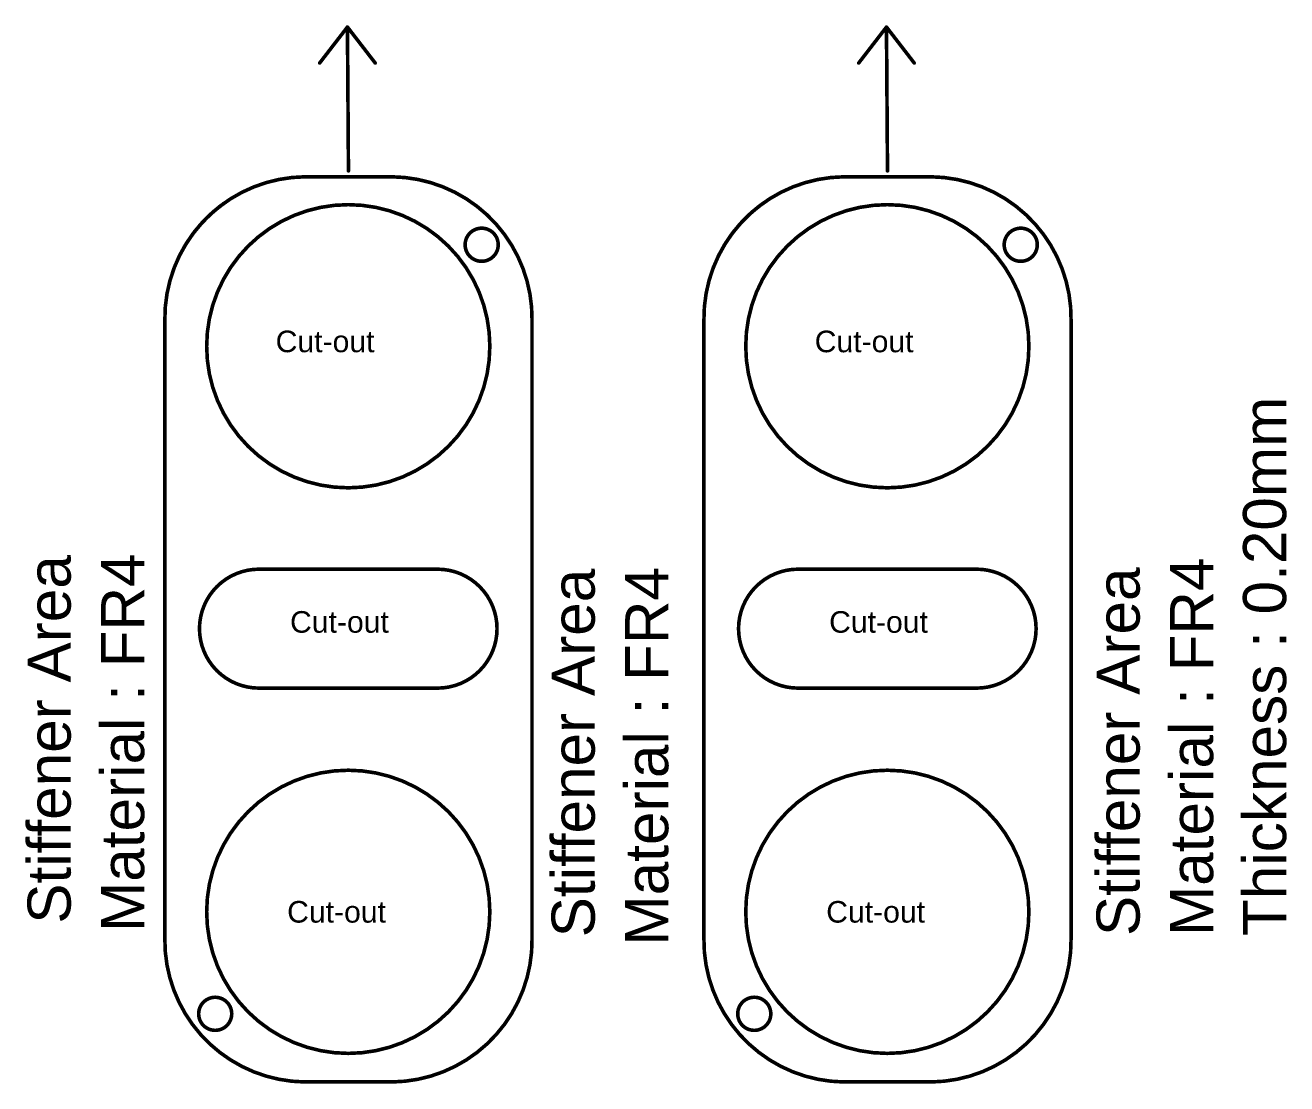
# Model space of a CAD drawing. Header units: inches. Extents: x -17 to 443, y -40 to 218.
# Drawn here: x 174.27 to 218.82, y -40.32 to -2.94 of the extents above; entities that cross this region are included whole.
import ezdxf

# ---------------------------------------------------------------- set-up
doc = ezdxf.new("R2010")
doc.units = ezdxf.units.IN
doc.layers.add('Fabrication', color=76, linetype='Continuous')
doc.styles.add('Arial', font='', dxfattribs={"height": 0.2})
doc.styles.get('Arial').set_extended_font_data('Arial')

msp = doc.modelspace()

# ---------------------------------------------------------------- linework, layer by layer
at = {"layer": 'Fabrication'}
for points in [[(184.665, -4.271, 0.127, 0.127, 0), (185.645, -3.001, 0.127, 0.127, 0)], [(185.645, -3.001, 0.127, 0.127, 0), (185.681, -8.081, 0.127, 0.127, 0)], [(185.645, -3.001, 0.127, 0.127, 0), (186.625, -4.271, 0.127, 0.127, 0)], [(203.701, -4.271, 0.127, 0.127, 0), (204.681, -3.001, 0.127, 0.127, 0)], [(204.681, -3.001, 0.127, 0.127, 0), (204.717, -8.081, 0.127, 0.127, 0)], [(204.681, -3.001, 0.127, 0.127, 0), (205.661, -4.271, 0.127, 0.127, 0)], [(179.197, -13.346, 0.127, 0.127, -0.414214), (184.141, -8.29, 0.127, 0.127, 0)], [(184.141, -8.29, 0.127, 0.127, 0), (187.22, -8.29, 0.127, 0.127, 0)], [(187.22, -8.29, 0.127, 0.127, -0.414214), (192.164, -13.346, 0.127, 0.127, 0)], [(198.234, -13.346, 0.127, 0.127, -0.414214), (203.177, -8.29, 0.127, 0.127, 0)], [(203.177, -8.29, 0.127, 0.127, 0), (206.257, -8.29, 0.127, 0.127, 0)], [(206.257, -8.29, 0.127, 0.127, -0.414214), (211.2, -13.346, 0.127, 0.127, 0)], [(179.197, -13.346, 0.127, 0.127, -0.244175), (181.275, -9.232, 0.127, 0.127, 0)], [(198.234, -13.346, 0.127, 0.127, -0.244175), (200.312, -9.232, 0.127, 0.127, 0)], [(179.197, -35.201, 0.127, 0.127, 0), (179.197, -13.346, 0.127, 0.127, 0)], [(192.164, -13.346, 0.127, 0.127, 0), (192.164, -35.201, 0.127, 0.127, 0)], [(198.234, -35.201, 0.127, 0.127, 0), (198.234, -13.346, 0.127, 0.127, 0)], [(211.2, -13.346, 0.127, 0.127, 0), (211.2, -35.201, 0.127, 0.127, 0)], [(181.035, -22.763, 0.127, 0.127, -0.198912), (182.52, -22.148, 0.127, 0.127, 0)], [(182.52, -22.148, 0.127, 0.127, 0), (188.828, -22.148, 0.127, 0.127, 0)], [(188.828, -22.148, 0.127, 0.127, -0.198912), (190.313, -22.763, 0.127, 0.127, 0)], [(200.072, -22.763, 0.127, 0.127, -0.198912), (201.557, -22.148, 0.127, 0.127, 0)], [(201.557, -22.148, 0.127, 0.127, 0), (207.865, -22.148, 0.127, 0.127, 0)], [(207.865, -22.148, 0.127, 0.127, -0.198912), (209.35, -22.763, 0.127, 0.127, 0)], [(180.42, -24.248, 0.127, 0.127, -0.198912), (181.035, -22.763, 0.127, 0.127, 0)], [(190.313, -22.763, 0.127, 0.127, -0.198912), (190.928, -24.248, 0.127, 0.127, 0)], [(199.457, -24.248, 0.127, 0.127, -0.198912), (200.072, -22.763, 0.127, 0.127, 0)], [(209.35, -22.763, 0.127, 0.127, -0.198912), (209.965, -24.248, 0.127, 0.127, 0)], [(181.035, -25.733, 0.127, 0.127, -0.198912), (180.42, -24.248, 0.127, 0.127, 0)], [(190.928, -24.248, 0.127, 0.127, -0.198912), (190.313, -25.733, 0.127, 0.127, 0)], [(200.072, -25.733, 0.127, 0.127, -0.198912), (199.457, -24.248, 0.127, 0.127, 0)], [(209.965, -24.248, 0.127, 0.127, -0.198912), (209.35, -25.733, 0.127, 0.127, 0)], [(182.52, -26.348, 0.127, 0.127, -0.198912), (181.035, -25.733, 0.127, 0.127, 0)], [(190.313, -25.733, 0.127, 0.127, -0.198912), (188.828, -26.348, 0.127, 0.127, 0)], [(201.557, -26.348, 0.127, 0.127, -0.198912), (200.072, -25.733, 0.127, 0.127, 0)], [(209.35, -25.733, 0.127, 0.127, -0.198912), (207.865, -26.348, 0.127, 0.127, 0)], [(182.52, -26.348, 0.127, 0.127, 0), (188.828, -26.348, 0.127, 0.127, 0)], [(201.557, -26.348, 0.127, 0.127, 0), (207.865, -26.348, 0.127, 0.127, 0)], [(184.141, -40.257, 0.127, 0.127, -0.414214), (179.197, -35.201, 0.127, 0.127, 0)], [(192.164, -35.201, 0.127, 0.127, -0.414214), (187.22, -40.257, 0.127, 0.127, 0)], [(203.177, -40.257, 0.127, 0.127, -0.414214), (198.234, -35.201, 0.127, 0.127, 0)], [(211.2, -35.201, 0.127, 0.127, -0.414214), (206.257, -40.257, 0.127, 0.127, 0)], [(184.141, -40.257, 0.127, 0.127, 0), (187.22, -40.257, 0.127, 0.127, 0)], [(203.177, -40.257, 0.127, 0.127, 0), (206.257, -40.257, 0.127, 0.127, 0)]]:
    msp.add_lwpolyline(points, format="xyseb", dxfattribs=at)
for points in [[(185.613, -3.001, 0.0635, 0.0635, 1), (185.677, -3.001, 0.0635, 0.0635, 1)], [(185.613, -3.001, 0.0635, 0.0635, 1), (185.677, -3.001, 0.0635, 0.0635, 1)], [(185.613, -3.001, 0.0635, 0.0635, 1), (185.677, -3.001, 0.0635, 0.0635, 1)], [(204.65, -3.001, 0.0635, 0.0635, 1), (204.713, -3.001, 0.0635, 0.0635, 1)], [(204.65, -3.001, 0.0635, 0.0635, 1), (204.713, -3.001, 0.0635, 0.0635, 1)], [(204.65, -3.001, 0.0635, 0.0635, 1), (204.713, -3.001, 0.0635, 0.0635, 1)], [(184.633, -4.271, 0.0635, 0.0635, 1), (184.696, -4.271, 0.0635, 0.0635, 1)], [(186.593, -4.271, 0.0635, 0.0635, 1), (186.657, -4.271, 0.0635, 0.0635, 1)], [(203.67, -4.271, 0.0635, 0.0635, 1), (203.733, -4.271, 0.0635, 0.0635, 1)], [(205.63, -4.271, 0.0635, 0.0635, 1), (205.693, -4.271, 0.0635, 0.0635, 1)], [(185.649, -8.081, 0.0635, 0.0635, 1), (185.712, -8.081, 0.0635, 0.0635, 1)], [(204.686, -8.081, 0.0635, 0.0635, 1), (204.749, -8.081, 0.0635, 0.0635, 1)], [(184.109, -8.29, 0.0635, 0.0635, 1), (184.173, -8.29, 0.0635, 0.0635, 1)], [(184.109, -8.29, 0.0635, 0.0635, 1), (184.173, -8.29, 0.0635, 0.0635, 1)], [(187.188, -8.29, 0.0635, 0.0635, 1), (187.252, -8.29, 0.0635, 0.0635, 1)], [(187.188, -8.29, 0.0635, 0.0635, 1), (187.252, -8.29, 0.0635, 0.0635, 1)], [(203.146, -8.29, 0.0635, 0.0635, 1), (203.209, -8.29, 0.0635, 0.0635, 1)], [(203.146, -8.29, 0.0635, 0.0635, 1), (203.209, -8.29, 0.0635, 0.0635, 1)], [(206.225, -8.29, 0.0635, 0.0635, 1), (206.289, -8.29, 0.0635, 0.0635, 1)], [(206.225, -8.29, 0.0635, 0.0635, 1), (206.289, -8.29, 0.0635, 0.0635, 1)], [(190.674, -14.274, 0.127, 0.127, 1), (180.674, -14.274, 0.127, 0.127, 1)], [(181.243, -9.232, 0.0635, 0.0635, 1), (181.307, -9.232, 0.0635, 0.0635, 1)], [(209.711, -14.274, 0.127, 0.127, 1), (199.711, -14.274, 0.127, 0.127, 1)], [(200.28, -9.232, 0.0635, 0.0635, 1), (200.344, -9.232, 0.0635, 0.0635, 1)], [(190.97, -10.69, 0.127, 0.127, 1), (189.801, -10.69, 0.127, 0.127, 1)], [(210.007, -10.69, 0.127, 0.127, 1), (208.838, -10.69, 0.127, 0.127, 1)], [(189.77, -10.69, 0.0635, 0.0635, 1), (189.833, -10.69, 0.0635, 0.0635, 1)], [(190.938, -10.69, 0.0635, 0.0635, 1), (191.002, -10.69, 0.0635, 0.0635, 1)], [(208.806, -10.69, 0.0635, 0.0635, 1), (208.87, -10.69, 0.0635, 0.0635, 1)], [(209.975, -10.69, 0.0635, 0.0635, 1), (210.038, -10.69, 0.0635, 0.0635, 1)], [(179.166, -13.346, 0.0635, 0.0635, 1), (179.229, -13.346, 0.0635, 0.0635, 1)], [(179.166, -13.346, 0.0635, 0.0635, 1), (179.229, -13.346, 0.0635, 0.0635, 1)], [(179.166, -13.346, 0.0635, 0.0635, 1), (179.229, -13.346, 0.0635, 0.0635, 1)], [(192.132, -13.346, 0.0635, 0.0635, 1), (192.195, -13.346, 0.0635, 0.0635, 1)], [(192.132, -13.346, 0.0635, 0.0635, 1), (192.195, -13.346, 0.0635, 0.0635, 1)], [(198.202, -13.346, 0.0635, 0.0635, 1), (198.266, -13.346, 0.0635, 0.0635, 1)], [(198.202, -13.346, 0.0635, 0.0635, 1), (198.266, -13.346, 0.0635, 0.0635, 1)], [(198.202, -13.346, 0.0635, 0.0635, 1), (198.266, -13.346, 0.0635, 0.0635, 1)], [(211.169, -13.346, 0.0635, 0.0635, 1), (211.232, -13.346, 0.0635, 0.0635, 1)], [(211.169, -13.346, 0.0635, 0.0635, 1), (211.232, -13.346, 0.0635, 0.0635, 1)], [(180.642, -14.274, 0.0635, 0.0635, 1), (180.706, -14.274, 0.0635, 0.0635, 1)], [(190.642, -14.274, 0.0635, 0.0635, 1), (190.706, -14.274, 0.0635, 0.0635, 1)], [(199.679, -14.274, 0.0635, 0.0635, 1), (199.743, -14.274, 0.0635, 0.0635, 1)], [(209.679, -14.274, 0.0635, 0.0635, 1), (209.743, -14.274, 0.0635, 0.0635, 1)], [(182.489, -22.148, 0.0635, 0.0635, 1), (182.552, -22.148, 0.0635, 0.0635, 1)], [(182.489, -22.148, 0.0635, 0.0635, 1), (182.552, -22.148, 0.0635, 0.0635, 1)], [(188.797, -22.148, 0.0635, 0.0635, 1), (188.86, -22.148, 0.0635, 0.0635, 1)], [(188.797, -22.148, 0.0635, 0.0635, 1), (188.86, -22.148, 0.0635, 0.0635, 1)], [(201.525, -22.148, 0.0635, 0.0635, 1), (201.589, -22.148, 0.0635, 0.0635, 1)], [(201.525, -22.148, 0.0635, 0.0635, 1), (201.589, -22.148, 0.0635, 0.0635, 1)], [(207.833, -22.148, 0.0635, 0.0635, 1), (207.897, -22.148, 0.0635, 0.0635, 1)], [(207.833, -22.148, 0.0635, 0.0635, 1), (207.897, -22.148, 0.0635, 0.0635, 1)], [(181.004, -22.763, 0.0635, 0.0635, 1), (181.067, -22.763, 0.0635, 0.0635, 1)], [(181.004, -22.763, 0.0635, 0.0635, 1), (181.067, -22.763, 0.0635, 0.0635, 1)], [(190.281, -22.763, 0.0635, 0.0635, 1), (190.345, -22.763, 0.0635, 0.0635, 1)], [(190.281, -22.763, 0.0635, 0.0635, 1), (190.345, -22.763, 0.0635, 0.0635, 1)], [(200.04, -22.763, 0.0635, 0.0635, 1), (200.104, -22.763, 0.0635, 0.0635, 1)], [(200.04, -22.763, 0.0635, 0.0635, 1), (200.104, -22.763, 0.0635, 0.0635, 1)], [(209.318, -22.763, 0.0635, 0.0635, 1), (209.382, -22.763, 0.0635, 0.0635, 1)], [(209.318, -22.763, 0.0635, 0.0635, 1), (209.382, -22.763, 0.0635, 0.0635, 1)], [(180.389, -24.248, 0.0635, 0.0635, 1), (180.452, -24.248, 0.0635, 0.0635, 1)], [(180.389, -24.248, 0.0635, 0.0635, 1), (180.452, -24.248, 0.0635, 0.0635, 1)], [(190.897, -24.248, 0.0635, 0.0635, 1), (190.96, -24.248, 0.0635, 0.0635, 1)], [(190.897, -24.248, 0.0635, 0.0635, 1), (190.96, -24.248, 0.0635, 0.0635, 1)], [(199.425, -24.248, 0.0635, 0.0635, 1), (199.489, -24.248, 0.0635, 0.0635, 1)], [(199.425, -24.248, 0.0635, 0.0635, 1), (199.489, -24.248, 0.0635, 0.0635, 1)], [(209.933, -24.248, 0.0635, 0.0635, 1), (209.997, -24.248, 0.0635, 0.0635, 1)], [(209.933, -24.248, 0.0635, 0.0635, 1), (209.997, -24.248, 0.0635, 0.0635, 1)], [(181.004, -25.733, 0.0635, 0.0635, 1), (181.067, -25.733, 0.0635, 0.0635, 1)], [(181.004, -25.733, 0.0635, 0.0635, 1), (181.067, -25.733, 0.0635, 0.0635, 1)], [(190.281, -25.733, 0.0635, 0.0635, 1), (190.345, -25.733, 0.0635, 0.0635, 1)], [(190.281, -25.733, 0.0635, 0.0635, 1), (190.345, -25.733, 0.0635, 0.0635, 1)], [(200.04, -25.733, 0.0635, 0.0635, 1), (200.104, -25.733, 0.0635, 0.0635, 1)], [(200.04, -25.733, 0.0635, 0.0635, 1), (200.104, -25.733, 0.0635, 0.0635, 1)], [(209.318, -25.733, 0.0635, 0.0635, 1), (209.382, -25.733, 0.0635, 0.0635, 1)], [(209.318, -25.733, 0.0635, 0.0635, 1), (209.382, -25.733, 0.0635, 0.0635, 1)], [(182.489, -26.348, 0.0635, 0.0635, 1), (182.552, -26.348, 0.0635, 0.0635, 1)], [(182.489, -26.348, 0.0635, 0.0635, 1), (182.552, -26.348, 0.0635, 0.0635, 1)], [(188.797, -26.348, 0.0635, 0.0635, 1), (188.86, -26.348, 0.0635, 0.0635, 1)], [(188.797, -26.348, 0.0635, 0.0635, 1), (188.86, -26.348, 0.0635, 0.0635, 1)], [(201.525, -26.348, 0.0635, 0.0635, 1), (201.589, -26.348, 0.0635, 0.0635, 1)], [(201.525, -26.348, 0.0635, 0.0635, 1), (201.589, -26.348, 0.0635, 0.0635, 1)], [(207.833, -26.348, 0.0635, 0.0635, 1), (207.897, -26.348, 0.0635, 0.0635, 1)], [(207.833, -26.348, 0.0635, 0.0635, 1), (207.897, -26.348, 0.0635, 0.0635, 1)], [(190.674, -34.248, 0.127, 0.127, 1), (180.674, -34.248, 0.127, 0.127, 1)], [(209.711, -34.248, 0.127, 0.127, 1), (199.711, -34.248, 0.127, 0.127, 1)], [(180.643, -34.248, 0.0635, 0.0635, 1), (180.706, -34.248, 0.0635, 0.0635, 1)], [(190.643, -34.248, 0.0635, 0.0635, 1), (190.706, -34.248, 0.0635, 0.0635, 1)], [(199.679, -34.248, 0.0635, 0.0635, 1), (199.743, -34.248, 0.0635, 0.0635, 1)], [(209.679, -34.248, 0.0635, 0.0635, 1), (209.743, -34.248, 0.0635, 0.0635, 1)], [(179.166, -35.201, 0.0635, 0.0635, 1), (179.229, -35.201, 0.0635, 0.0635, 1)], [(179.166, -35.201, 0.0635, 0.0635, 1), (179.229, -35.201, 0.0635, 0.0635, 1)], [(192.132, -35.201, 0.0635, 0.0635, 1), (192.195, -35.201, 0.0635, 0.0635, 1)], [(192.132, -35.201, 0.0635, 0.0635, 1), (192.195, -35.201, 0.0635, 0.0635, 1)], [(198.202, -35.201, 0.0635, 0.0635, 1), (198.266, -35.201, 0.0635, 0.0635, 1)], [(198.202, -35.201, 0.0635, 0.0635, 1), (198.266, -35.201, 0.0635, 0.0635, 1)], [(211.169, -35.201, 0.0635, 0.0635, 1), (211.232, -35.201, 0.0635, 0.0635, 1)], [(211.169, -35.201, 0.0635, 0.0635, 1), (211.232, -35.201, 0.0635, 0.0635, 1)], [(181.559, -37.85, 0.127, 0.127, 1), (180.391, -37.85, 0.127, 0.127, 1)], [(200.596, -37.85, 0.127, 0.127, 1), (199.428, -37.85, 0.127, 0.127, 1)], [(180.359, -37.85, 0.0635, 0.0635, 1), (180.423, -37.85, 0.0635, 0.0635, 1)], [(181.528, -37.85, 0.0635, 0.0635, 1), (181.591, -37.85, 0.0635, 0.0635, 1)], [(199.396, -37.85, 0.0635, 0.0635, 1), (199.459, -37.85, 0.0635, 0.0635, 1)], [(200.564, -37.85, 0.0635, 0.0635, 1), (200.628, -37.85, 0.0635, 0.0635, 1)], [(184.109, -40.257, 0.0635, 0.0635, 1), (184.173, -40.257, 0.0635, 0.0635, 1)], [(184.109, -40.257, 0.0635, 0.0635, 1), (184.173, -40.257, 0.0635, 0.0635, 1)], [(187.188, -40.257, 0.0635, 0.0635, 1), (187.252, -40.257, 0.0635, 0.0635, 1)], [(187.188, -40.257, 0.0635, 0.0635, 1), (187.252, -40.257, 0.0635, 0.0635, 1)], [(203.146, -40.257, 0.0635, 0.0635, 1), (203.209, -40.257, 0.0635, 0.0635, 1)], [(203.146, -40.257, 0.0635, 0.0635, 1), (203.209, -40.257, 0.0635, 0.0635, 1)], [(206.225, -40.257, 0.0635, 0.0635, 1), (206.289, -40.257, 0.0635, 0.0635, 1)], [(206.225, -40.257, 0.0635, 0.0635, 1), (206.289, -40.257, 0.0635, 0.0635, 1)]]:
    msp.add_lwpolyline(points, format="xyseb", close=True, dxfattribs=at)

# ---------------------------------------------------------------- texts
at = {"layer": 'Fabrication', "style": 'Arial'}
for p in [(183.11, -14.485), (202.147, -14.486), (183.618, -24.391), (202.655, -24.392), (183.515, -34.629), (202.552, -34.629)]:
    msp.add_text('Cut-out', height=0.762, dxfattribs=at).set_placement(p)
for s, p in [('Thickness : 0.20mm', (218.796, -35.103)), ('Stiffener Area', (175.872, -34.668)), ('Material : FR4', (178.468, -34.958)), ('Material : FR4', (216.218, -35.103)), ('Stiffener Area', (194.379, -35.149)), ('Material : FR4', (196.975, -35.439)), ('Stiffener Area', (213.622, -35.103))]:
    msp.add_text(s, height=1.524, rotation=90, dxfattribs=at).set_placement(p)

doc.saveas('drawing.dxf')
